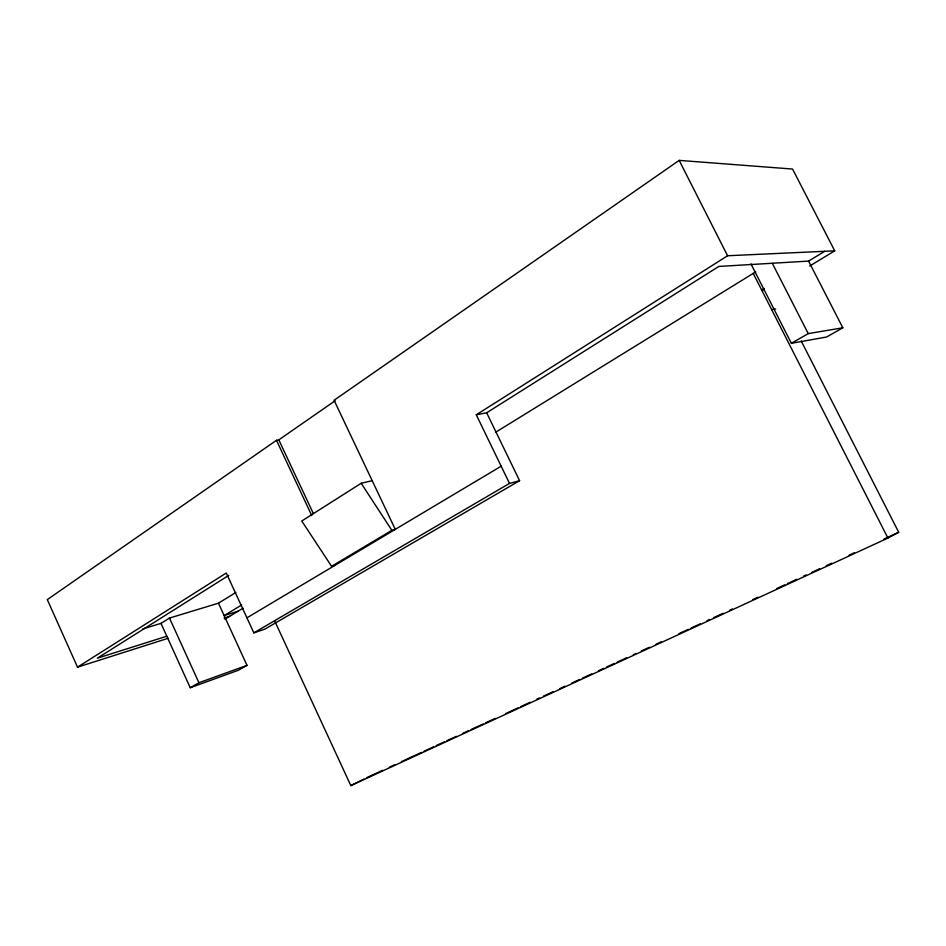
<?xml version="1.0" encoding="UTF-8"?>
<svg xmlns="http://www.w3.org/2000/svg" width="946" height="946" viewBox="0 0 946 946"><rect width="100%" height="100%" fill="white"/><g stroke="black" fill="none" stroke-linecap="round" stroke-linejoin="round"><path stroke-width="1.42" d="M335.156 400.749L278.81 439.878L276.48 440.304L47.3 599.622L77.513 667.167L168.222 638.254M809.717 266.015L834.727 250.832L792.547 169.05L679.169 160.382L334.068 400.276L395.286 529.358L391.857 530.328L331.573 566.323L301.774 521.01L361.183 483.264L372.192 480.674M77.513 667.167L226.271 573.016L253.847 632.85L264.845 629.149L519.579 480.686L486.658 412.787L476.287 414.797L509.504 483.418L519.579 480.686M476.287 414.797L727.592 255.751L834.727 250.832M228.79 575.345L97.332 658.203L166.815 636.209M486.658 412.787L718.83 266.441L808.57 261.096L824.735 251.293M142.858 628.924L160.986 623.379L169.476 618.069L218.455 603.193L235.873 592.456M495.704 432.216L755.7 271.88M241.656 604.979L224.167 615.586L238.085 611.211M764.132 288.447L761.648 289.961L887.927 538.073L898.7 532.279L801.25 341.068M224.864 619.192L243.075 608.195M246.93 617.844L501.167 466.201M253.847 632.85L509.504 483.418M160.986 623.379L190.241 687.718L198.92 682.74L247.012 665.369L218.455 603.193M750.947 263.875L791.376 343.292L808.239 333.619L842.827 327.813L808.57 261.096M247.012 665.369L238.392 670.265L190.241 687.718M842.827 327.813L826.568 337.024L791.376 343.292M274.919 621.463L350.836 785.618L363.938 779.055M366.551 777.742L382.633 770.328M389.338 767.23L394.707 764.758M401.4 761.672L421.514 752.389M424.186 751.159L433.575 746.832M436.26 745.59L444.301 741.877M446.985 740.647L456.362 736.319M463.067 733.221L468.424 730.75M471.108 729.52L483.17 723.95M485.854 722.72L495.231 718.392M505.956 713.438L518.018 707.88M520.702 706.638L530.079 702.31M536.784 699.224L539.468 697.982M543.489 696.126L552.878 691.798M559.571 688.712L564.939 686.24M571.632 683.142L579.685 679.429M582.358 678.199L591.747 673.871M598.451 670.773L603.808 668.302M606.492 667.072L614.533 663.359M617.218 662.117L626.595 657.789M633.3 654.703L635.984 653.461M641.341 650.99L649.382 647.289M656.086 644.191L661.443 641.719M678.873 633.678L688.25 629.35M690.935 628.12L700.324 623.792M707.017 620.694L709.701 619.464M713.722 617.608L723.111 613.28M729.804 610.182L732.488 608.952M752.59 599.669L757.959 597.198M776.725 588.542L784.766 584.841M787.45 583.599L796.828 579.271M803.532 576.173L806.217 574.943M811.573 572.472L819.614 568.759M826.319 565.673L831.676 563.189M849.106 555.16L854.463 552.689M883.954 539.078L898.7 532.279M350.836 785.618L887.927 538.073M224.048 618.081L229.642 616.307M331.573 566.323L335.061 565.27M771.747 309.59L775.661 309.035M764.285 289.665L761.648 289.961L753.217 273.406M361.183 483.264L391.857 530.328M772.303 263.26L808.239 333.619M679.169 160.382L727.592 255.751M278.81 439.878L313.386 513.619M276.48 440.304L311.731 515.511M169.476 618.069L198.92 682.74"/></g></svg>
